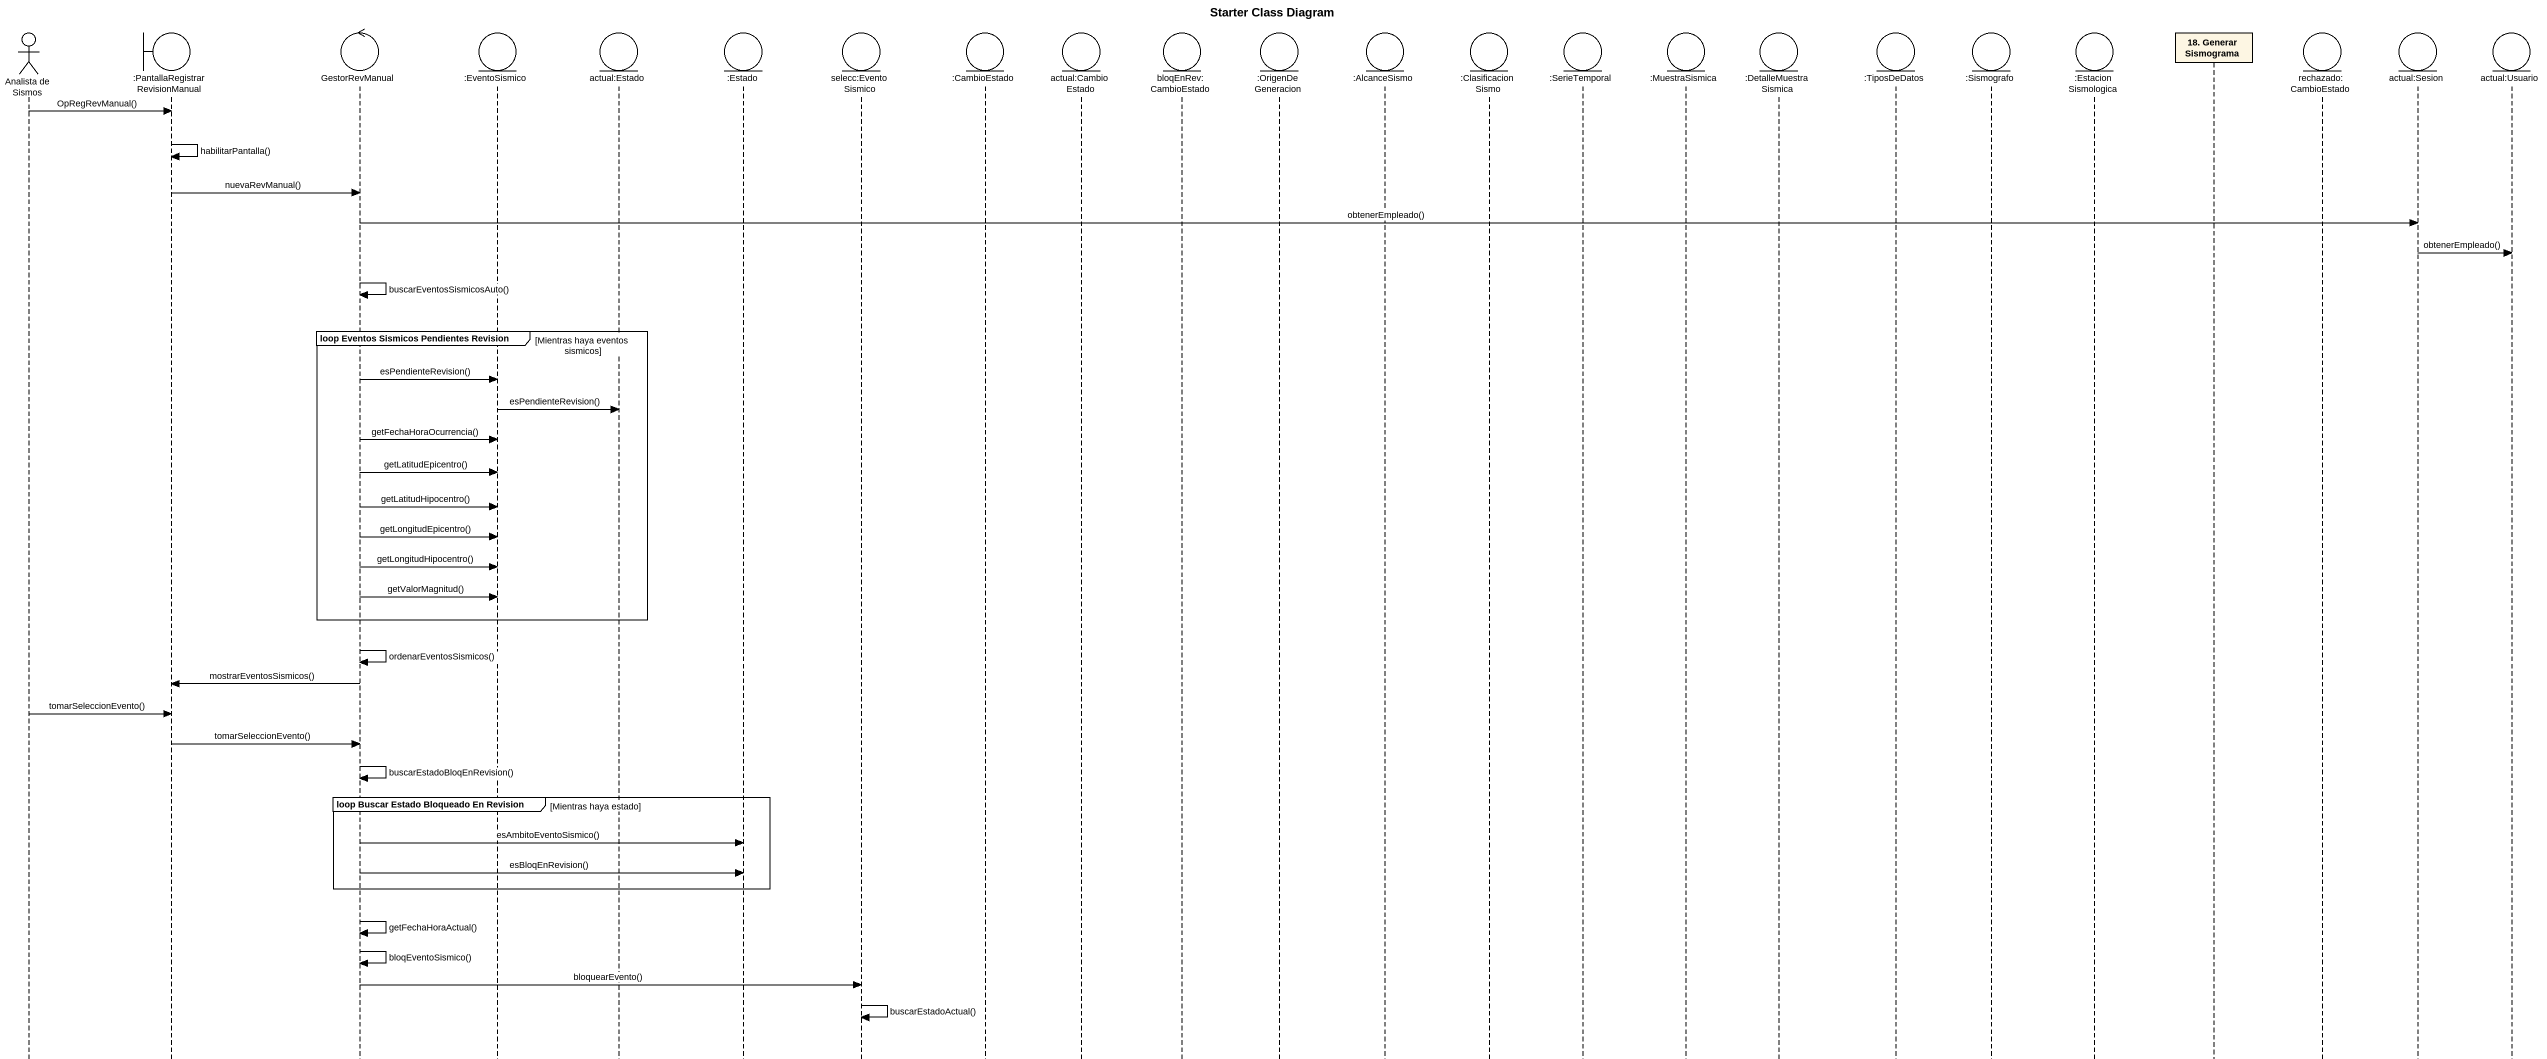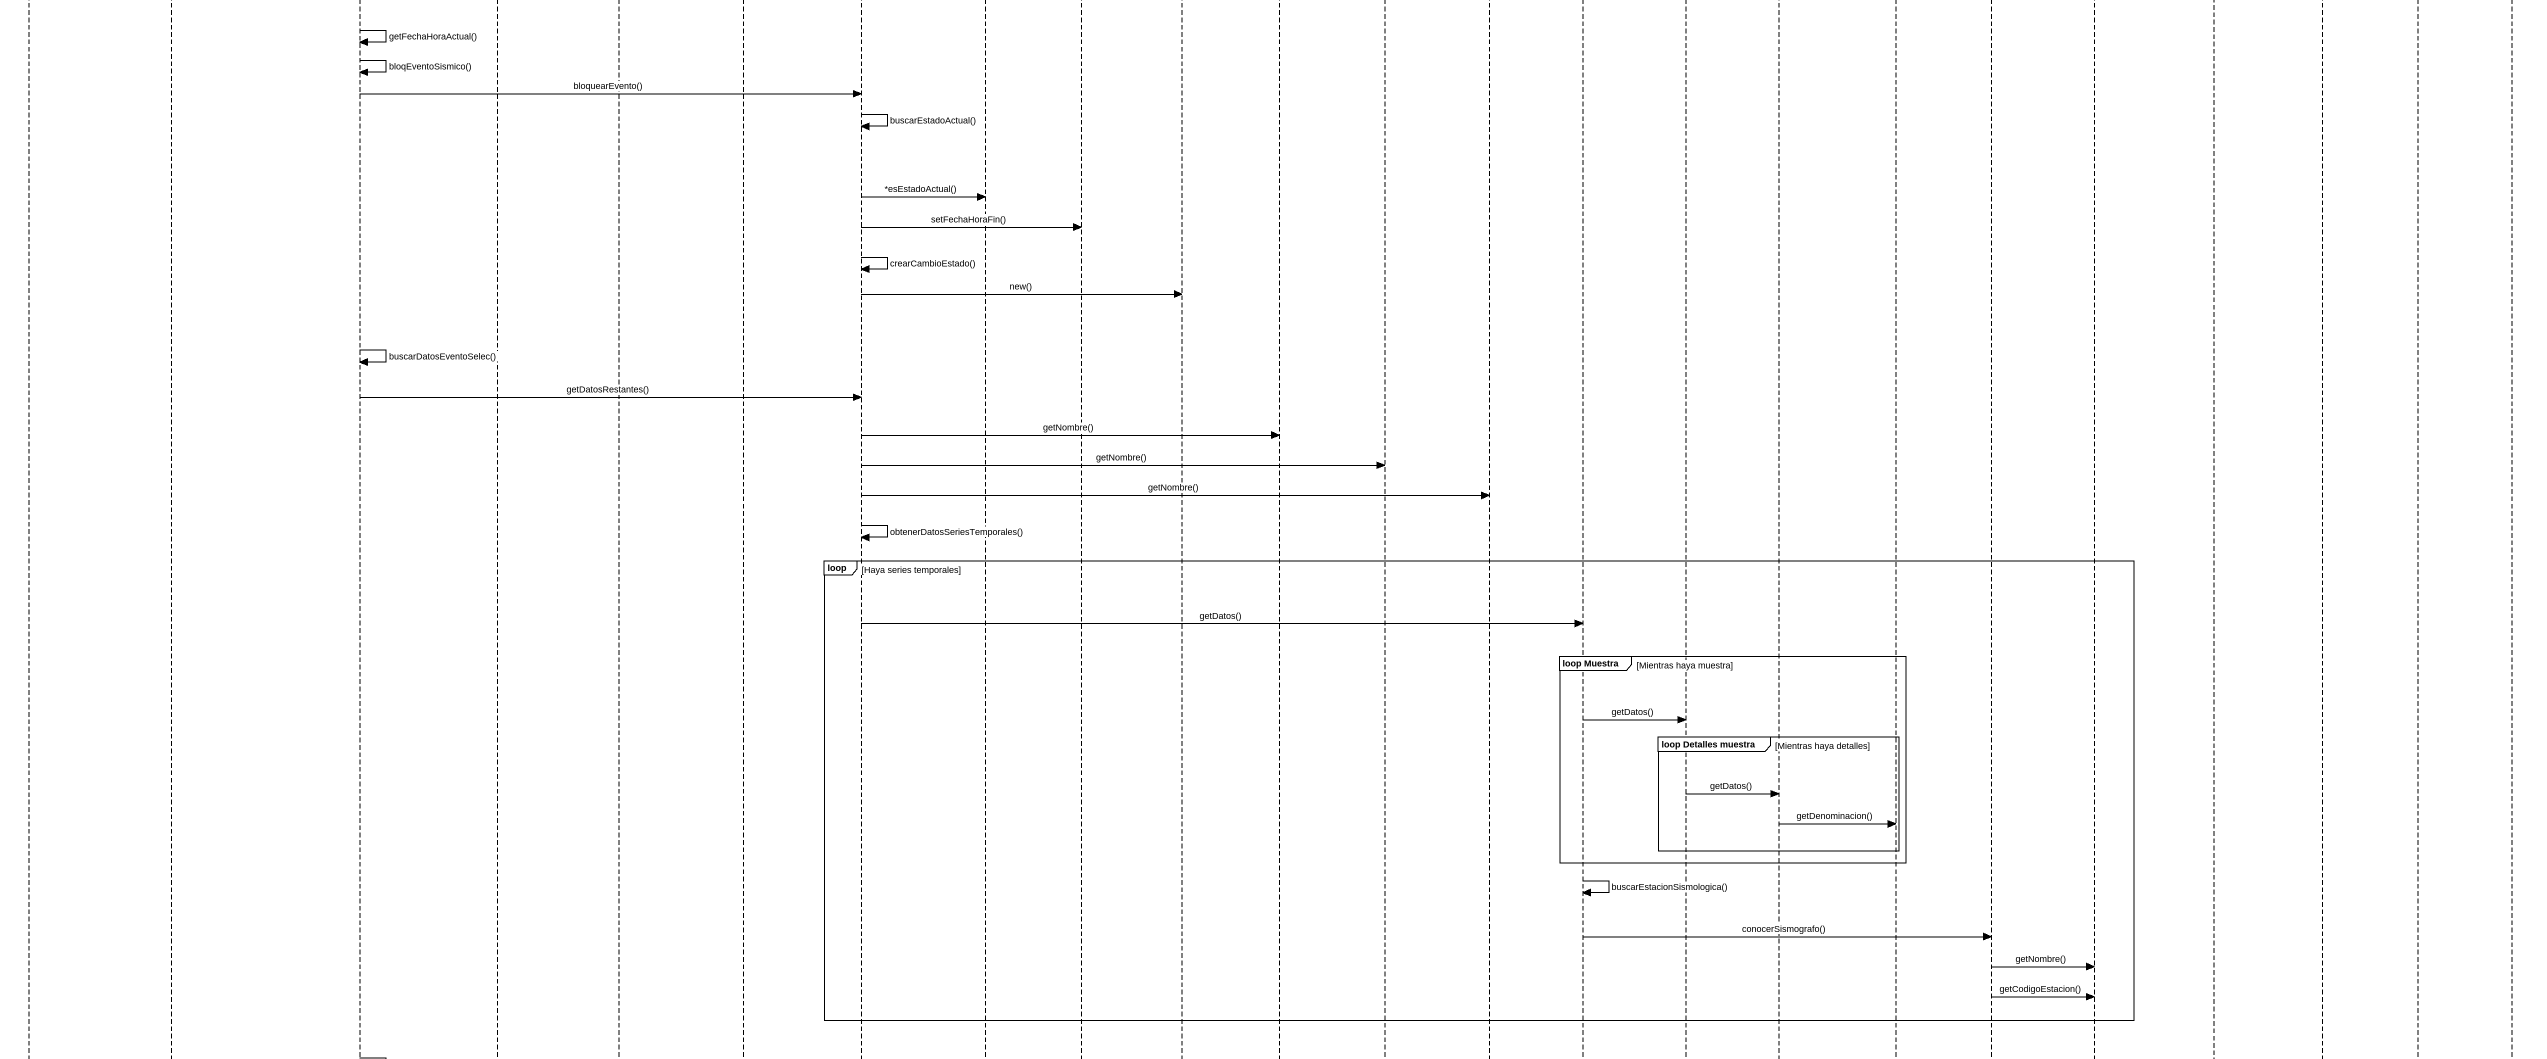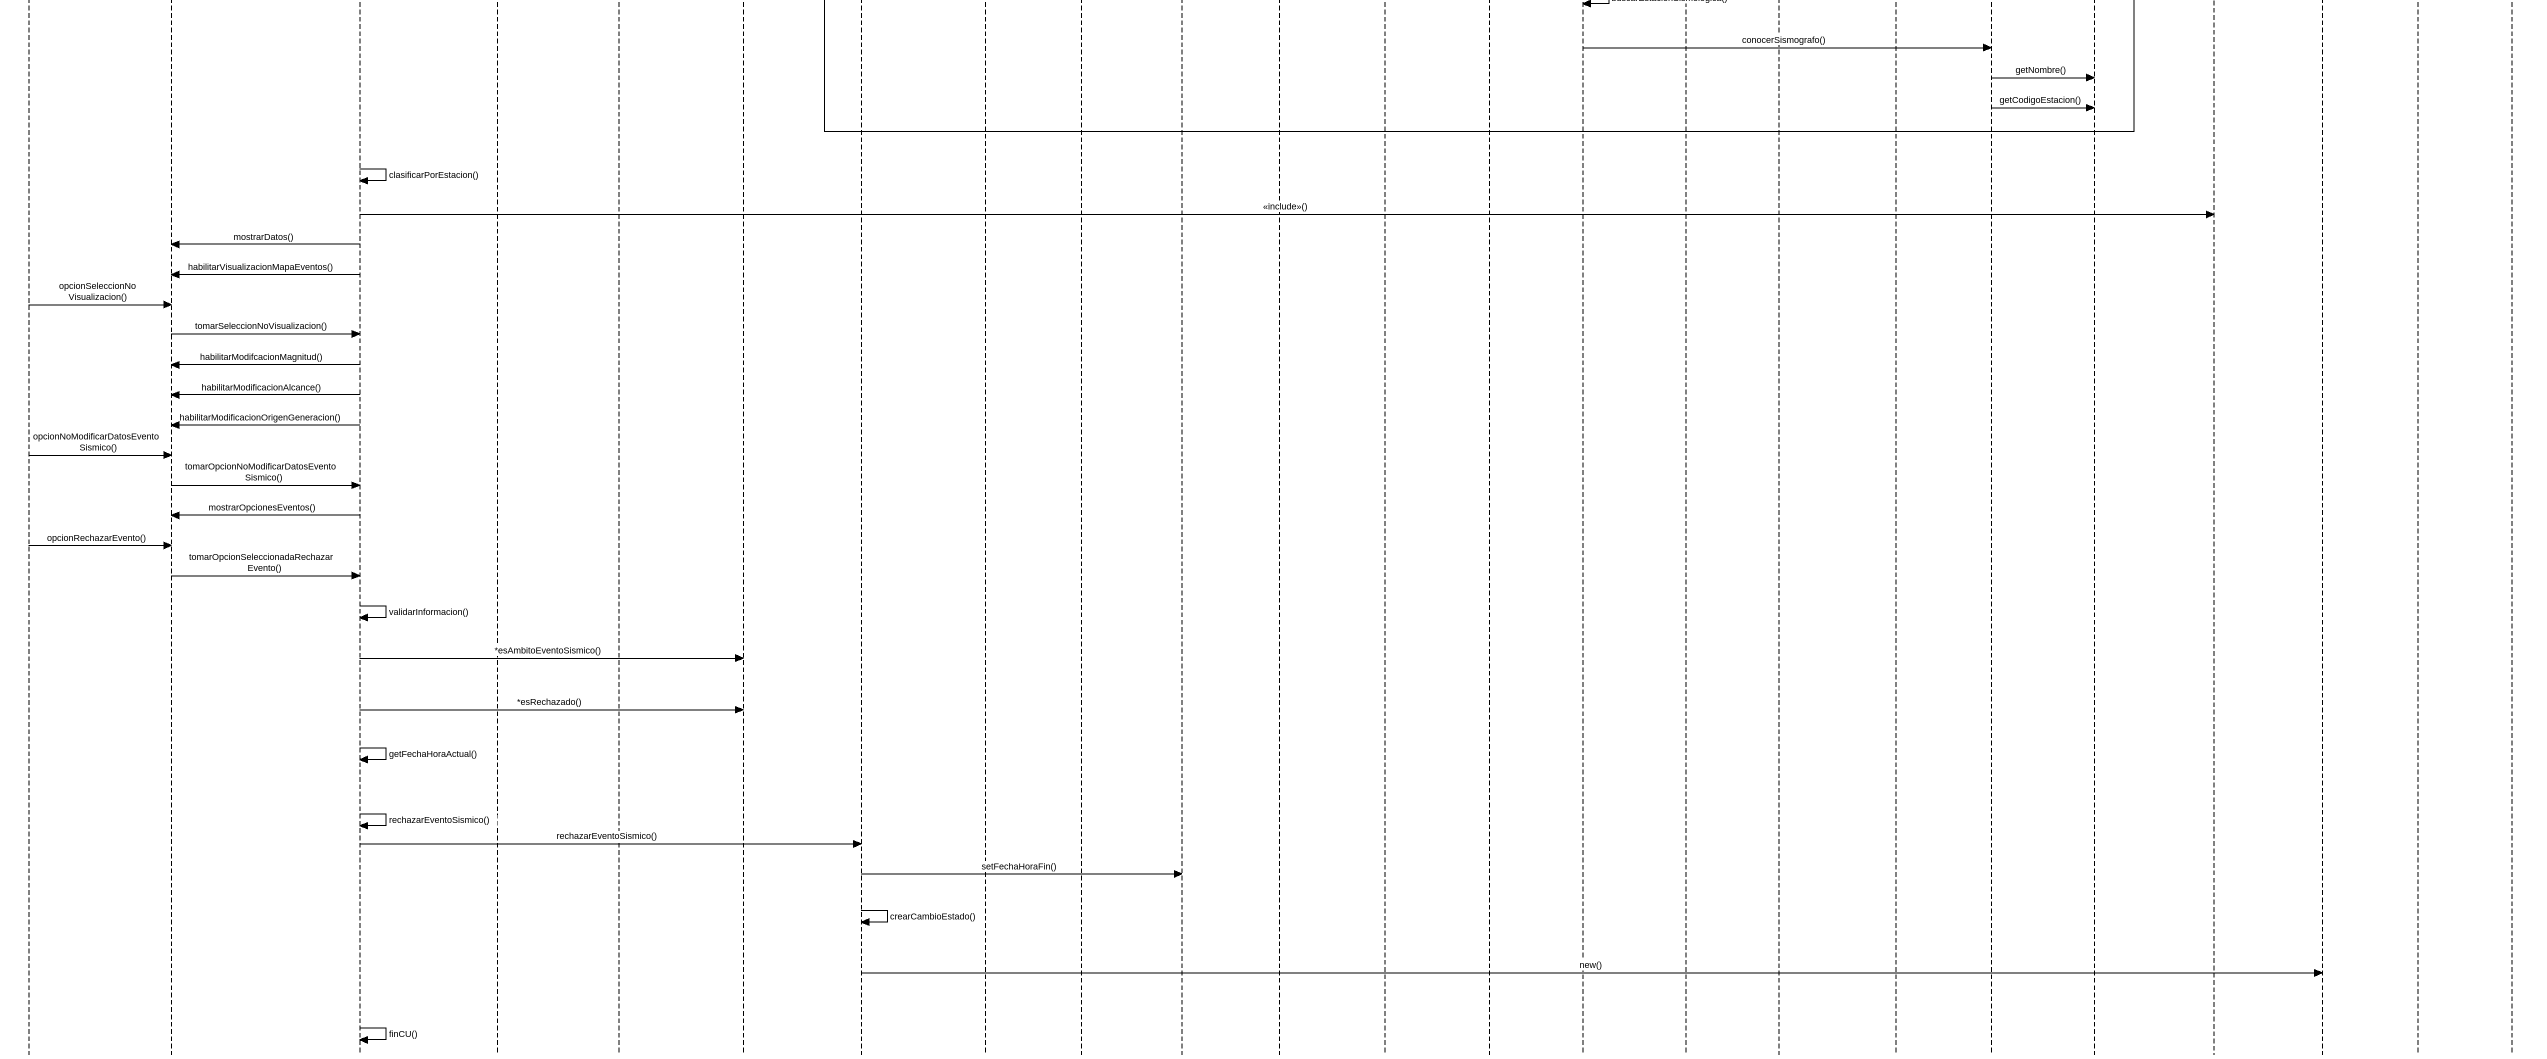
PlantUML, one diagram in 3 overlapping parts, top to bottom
@startuml
title Starter Class Diagram
hide footbox
actor "Analista de Sismos" as Analista_de_Sismos
boundary ":PantallaRegistrarRevisionManual" as PantallaRegistrarRevisionMan
control GestorRevManual
entity ":EventoSismico" as EventoSismico
entity "actual:Estado" as actual_Estado
entity ":Estado" as Estado
entity "selecc:EventoSismico" as selecc_EventoSismico
entity ":CambioEstado" as CambioEstado
entity "actual:CambioEstado" as actual_CambioEstado
entity "bloqEnRev:CambioEstado" as bloqEnRev_CambioEstado
entity ":OrigenDeGeneracion" as OrigenDeGeneracion
entity ":AlcanceSismo" as AlcanceSismo
entity ":ClasificacionSismo" as ClasificacionSismo
entity ":SerieTemporal" as SerieTemporal
entity ":MuestraSismica" as MuestraSismica
entity ":DetalleMuestraSismica" as DetalleMuestraSismica
entity ":TiposDeDatos" as TiposDeDatos
entity ":Sismografo" as Sismografo
entity ":EstacionSismologica" as EstacionSismologica
participant "18. Generar Sismograma" as u18_Generar_Sismograma
entity "rechazado:CambioEstado" as rechazado_CambioEstado
entity "actual:Sesion" as actual_Sesion
entity "actual:Usuario" as actual_Usuario

Analista_de_Sismos -> PantallaRegistrarRevisionMan : OpRegRevManual()
PantallaRegistrarRevisionMan -> PantallaRegistrarRevisionMan : habilitarPantalla()
PantallaRegistrarRevisionMan -> GestorRevManual : nuevaRevManual()
GestorRevManual -> actual_Sesion : obtenerEmpleado()
actual_Sesion -> actual_Usuario : obtenerEmpleado()
GestorRevManual -> GestorRevManual : buscarEventosSismicosAuto()
group loop Eventos Sismicos Pendientes Revision [Mientras haya eventos sismicos]
  GestorRevManual -> EventoSismico : esPendienteRevision()
  EventoSismico -> actual_Estado : esPendienteRevision()
  GestorRevManual -> EventoSismico : getFechaHoraOcurrencia()
  GestorRevManual -> EventoSismico : getLatitudEpicentro()
  GestorRevManual -> EventoSismico : getLatitudHipocentro()
  GestorRevManual -> EventoSismico : getLongitudEpicentro()
  GestorRevManual -> EventoSismico : getLongitudHipocentro()
  GestorRevManual -> EventoSismico : getValorMagnitud()
end
GestorRevManual -> GestorRevManual : ordenarEventosSismicos()
GestorRevManual -> PantallaRegistrarRevisionMan : mostrarEventosSismicos()
Analista_de_Sismos -> PantallaRegistrarRevisionMan : tomarSeleccionEvento()
PantallaRegistrarRevisionMan -> GestorRevManual : tomarSeleccionEvento()
GestorRevManual -> GestorRevManual : buscarEstadoBloqEnRevision()
group loop Buscar Estado Bloqueado En Revision [Mientras haya estado]
  GestorRevManual -> Estado : esAmbitoEventoSismico()
  GestorRevManual -> Estado : esBloqEnRevision()
end
GestorRevManual -> GestorRevManual : getFechaHoraActual()
GestorRevManual -> GestorRevManual : bloqEventoSismico()
GestorRevManual -> selecc_EventoSismico : bloquearEvento()
selecc_EventoSismico -> selecc_EventoSismico : buscarEstadoActual()
selecc_EventoSismico -> CambioEstado : *esEstadoActual()
selecc_EventoSismico -> actual_CambioEstado : setFechaHoraFin()
selecc_EventoSismico -> selecc_EventoSismico : crearCambioEstado()
selecc_EventoSismico -> bloqEnRev_CambioEstado : new()
GestorRevManual -> GestorRevManual : buscarDatosEventoSelec()
GestorRevManual -> selecc_EventoSismico : getDatosRestantes()
selecc_EventoSismico -> OrigenDeGeneracion : getNombre()
selecc_EventoSismico -> AlcanceSismo : getNombre()
selecc_EventoSismico -> ClasificacionSismo : getNombre()
selecc_EventoSismico -> selecc_EventoSismico : obtenerDatosSeriesTemporales()
loop Haya series temporales
  selecc_EventoSismico -> SerieTemporal : getDatos()
  group loop Muestra [Mientras haya muestra]
    SerieTemporal -> MuestraSismica : getDatos()
    group loop Detalles muestra [Mientras haya detalles]
      MuestraSismica -> DetalleMuestraSismica : getDatos()
      DetalleMuestraSismica -> TiposDeDatos : getDenominacion()
    end
  end
  SerieTemporal -> SerieTemporal : buscarEstacionSismologica()
  SerieTemporal -> Sismografo : conocerSismografo()
  Sismografo -> EstacionSismologica : getNombre()
  Sismografo -> EstacionSismologica : getCodigoEstacion()
end
GestorRevManual -> GestorRevManual : clasificarPorEstacion()
GestorRevManual -> u18_Generar_Sismograma : <<include>>()
GestorRevManual -> PantallaRegistrarRevisionMan : mostrarDatos()
GestorRevManual -> PantallaRegistrarRevisionMan : habilitarVisualizacionMapaEventos()
Analista_de_Sismos -> PantallaRegistrarRevisionMan : opcionSeleccionNoVisualizacion()
PantallaRegistrarRevisionMan -> GestorRevManual : tomarSeleccionNoVisualizacion()
GestorRevManual -> PantallaRegistrarRevisionMan : habilitarModifcacionMagnitud()
GestorRevManual -> PantallaRegistrarRevisionMan : habilitarModificacionAlcance()
GestorRevManual -> PantallaRegistrarRevisionMan : habilitarModificacionOrigenGeneracion()
Analista_de_Sismos -> PantallaRegistrarRevisionMan : opcionNoModificarDatosEventoSismico()
PantallaRegistrarRevisionMan -> GestorRevManual : tomarOpcionNoModificarDatosEventoSismico()
GestorRevManual -> PantallaRegistrarRevisionMan : mostrarOpcionesEventos()
Analista_de_Sismos -> PantallaRegistrarRevisionMan : opcionRechazarEvento()
PantallaRegistrarRevisionMan -> GestorRevManual : tomarOpcionSeleccionadaRechazarEvento()
GestorRevManual -> GestorRevManual : validarInformacion()
GestorRevManual -> Estado : *esAmbitoEventoSismico()
GestorRevManual -> Estado : *esRechazado()
GestorRevManual -> GestorRevManual : getFechaHoraActual()
GestorRevManual -> GestorRevManual : rechazarEventoSismico()
GestorRevManual -> selecc_EventoSismico : rechazarEventoSismico()
selecc_EventoSismico -> bloqEnRev_CambioEstado : setFechaHoraFin()
selecc_EventoSismico -> selecc_EventoSismico : crearCambioEstado()
selecc_EventoSismico -> rechazado_CambioEstado : new()
GestorRevManual -> GestorRevManual : finCU()
@enduml
